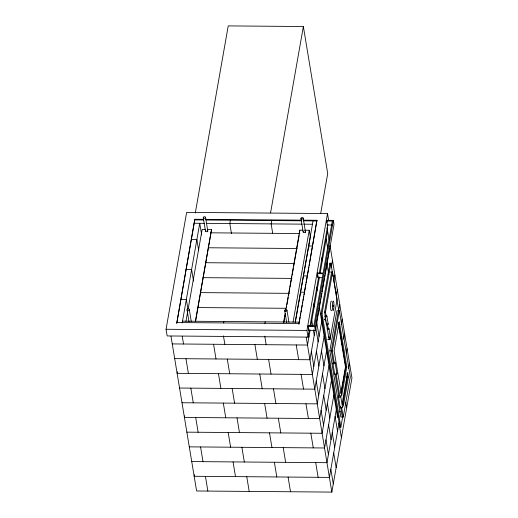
<?xml version="1.0" encoding="UTF-8"?>
<svg xmlns="http://www.w3.org/2000/svg" width="518" height="518" viewBox="0 0 518 518"><rect width="100%" height="100%" fill="white"/><g stroke="black" fill="none" stroke-linecap="round" stroke-linejoin="round"><path stroke-width="0.78" d="M309.311 329.96L308.048 337.114L167.165 335.949L166.058 329.267L186.635 212.386L327.512 213.552L328.619 220.234M195.292 213.034L228.231 25.9L303.367 26.522L327.713 173.582L320.707 213.397M194.833 219.256L176.761 323.213L194.833 219.256L203.723 219.334M182.194 323.012L199.747 223.297L201.67 234.907M185.975 321.315L187.788 311.007M188.209 308.631L202.162 229.351L205.29 229.377M177.402 371.756L177.124 373.329L312.367 374.449L322.287 318.084M195.364 321.393L211.551 229.429L207.64 229.396M195.616 321.27L211.551 229.429M184.706 415.876L184.427 417.45L319.671 418.57L329.001 365.566M230.458 219.839L229.804 223.549L231.468 233.612M194.438 474.702L194.166 476.275L329.409 477.395L339.258 421.458M223.588 322.973L223.847 321.497M270.571 212.859L303.367 26.522M271.782 220.182L271.128 223.893L272.669 233.178M264.912 323.316L265.171 321.833M283.65 322.125L285.185 313.403M285.742 310.23L299.838 230.16L302.972 230.186M283.76 322.792L284.602 318.039M284.881 316.453L285.159 314.866M286.415 307.731L286.694 306.144M286.972 304.558L288.228 297.423M288.507 295.836L289.763 288.701M290.041 287.121L291.854 276.813M292.133 275.226L293.389 268.091M293.667 266.505L299.113 235.586M299.391 234L299.838 230.16M293.046 322.202L309.233 230.238L304.539 230.199M295.228 322.086L313.105 220.526M295.266 322.546L310.34 236.927L309.233 230.238M299.139 322.636L298.854 324.229L316.925 220.273L303.179 220.156M299.417 321.05L300.116 317.074M300.395 315.488L300.673 313.895M300.952 312.309L302.214 305.16M302.493 303.567L302.771 301.981M303.049 300.388L303.749 296.419M304.034 294.826L304.312 293.24M304.59 291.653L305.847 284.499M306.132 282.912L307.388 275.764M307.666 274.171L308.929 267.023M309.207 265.43L316.925 220.273M308.048 337.114L306.941 330.432L327.512 213.552M308.119 326.334L308.242 325.654L313.876 325.699L323.025 273.718L317.392 273.666L317.508 272.986L323.141 273.038L332.297 221.05L326.657 221.005L326.78 220.325L333.352 220.383L334.019 224.391L315.358 330.4L308.786 330.342L308.119 326.334L314.691 326.385L315.358 330.4M308.786 330.342L308.683 328.328M322.079 277.713L318.052 277.68L317.508 272.986M332.155 225.058L327.324 225.019L327.441 224.339M310.01 325.984L318.544 277.486M319.243 273.51L327.92 224.21M310.14 330.044L307.498 345.04L172.254 343.92M310.832 326.1L319.47 277.033M320.111 273.368L327.596 230.879M314.691 326.385L333.352 220.383M318.602 310.502L309.932 359.745L174.689 358.624M318.835 309.155L320.13 301.793M320.37 300.446L320.694 298.627M320.927 297.28L321.665 293.084M321.905 291.738L322.222 289.918M322.461 288.571L324.313 278.043M324.553 276.696L324.831 275.116M325.013 274.087L327.939 257.459M328.134 256.339L329.506 248.549M329.752 247.17L330.031 245.584L351.942 377.939L331.844 492.1L196.6 490.98L170.972 336.176M342.644 416.932L340.85 427.143L339.912 427.136L321.095 313.5L329.947 263.215L330.885 263.222L332.595 273.549M340.85 427.143L322.034 313.507L330.885 263.222M331.209 267.417L332.465 260.289M325.537 318.013L324.566 312.153L331.624 272.06M326.152 316.077L325.505 312.16L332.562 272.073L330.121 272.047M324.132 336.156L314.802 389.154L179.558 388.034M333.812 281.144L334.9 275M326.567 350.861L317.236 403.865L181.993 402.745M336.247 295.849L337.335 289.704M327.603 339.549L330.044 339.568L337.101 299.475L332.562 272.073M329.849 350.848L336.907 310.755L339.348 310.781L350.304 376.955L343.246 417.048L340.805 417.029L329.849 350.848L332.291 350.867L334.136 362.03M338.409 310.768L331.352 350.861L333.333 362.82M338.552 311.324L339.769 304.409M332.291 350.867L339.348 310.781M331.436 380.27L322.105 433.275L186.862 432.154M341.252 324.495L342.204 319.114M333.87 394.981L324.54 447.979L189.297 446.859M343.687 339.199L344.638 333.819M336.305 409.686L326.975 462.691L191.731 461.57M346.257 353.134L347.073 348.53M340.876 392.935L345.461 366.873L338.487 324.728M341.109 393.725L345.836 366.873L338.468 322.351M338.053 415.313L337.632 417.709L319.392 307.517M346.775 366.88L341.634 396.102L334.129 350.783L339.277 321.561L346.775 366.88L345.461 366.873M348.536 368.738L349.508 363.235M342.657 404.675L347.52 377.033L346.95 373.601M348.459 377.046L343.317 406.261L342.521 401.45L347.662 372.228L348.459 377.046L346.076 376.981M205.342 219.347L301.567 220.144M194.943 219.93L203.833 220.001M206.261 220.02L301.677 220.81M303.289 220.823L317.035 220.94M194.043 223.252L204.37 223.336M206.753 223.355L302.123 224.145M303.71 224.158L312.451 224.236M210.826 232.815L299.831 233.553M191.246 239.562L196.879 239.607L198.672 250.447M312.652 246.011L308.624 245.979L308.883 247.526M208.191 247.766L297.202 248.504M205.562 262.717L294.567 263.448M185.981 269.464L191.615 269.509L193.538 281.119M303.36 275.88L307.388 275.913M202.933 277.661L291.938 278.399M304.519 292.217L300.492 292.184L300.751 293.732M200.298 292.612L289.309 293.35M180.717 299.359L186.351 299.404L187.892 308.696M197.669 307.562L285.865 308.294M324.566 312.153L325.505 312.16M321.095 313.5L322.034 313.507M182.524 321.154L299.346 322.118M176.651 322.546L298.744 323.556M166.058 329.267L306.941 330.432M326.78 220.325L327.111 222.332M326.657 221.005L327.324 225.019M327.078 227.784L329.131 240.164M332.86 275.142L333.126 276.729M333.385 278.321L333.65 279.908M333.916 281.501L338.778 310.904M326.159 239.031L327.693 248.323M329.947 263.215L330.212 264.802M340.352 333.482L340.617 335.075M340.883 336.674L341.148 338.267M341.407 339.866L341.673 341.459M341.938 343.052L342.204 344.651M326.916 263.254L328.71 274.087M321.82 257.679L322.332 260.781M345.778 402.421L346.678 407.841M335.152 362.846L336.927 373.543M340.689 396.27L342.456 406.967M326.877 316.019L328.205 324.035M328.982 328.716L330.309 336.739M336.117 373.99L339.814 396.315M341.66 407.478L343.246 417.048M327.583 324.689L328.231 328.606M329.655 337.218L330.044 339.568M335.178 373.983L338.876 396.309M340.721 407.472L342.307 417.042M325.803 319.606L326.068 321.205M326.327 322.798L329.105 339.562M332.899 363.248L334.673 373.944M338.435 396.671L340.203 407.368M325 316.356L326.327 324.372M317.392 273.666L318.052 277.68M316.556 287.581L317.068 290.676M338.979 423.031L341.414 437.736M303.185 218.123L305.555 232.452M335.107 416.478L337.542 431.183M300.932 218.531L303.172 232.058M313.681 303.891L314.199 306.986M316.634 321.691L319.069 336.396M321.503 351.107L323.938 365.812M315.676 327.13L318.11 341.835M322.5 373.964L324.935 388.668M327.37 403.38L329.804 418.084M332.239 432.789L334.673 447.494M311.804 320.577L312.704 325.997M313.345 329.862L314.238 335.282M333.715 452.933L336.15 467.637M316.433 351.346L318.868 366.051M323.737 395.467L326.172 410.172M328.606 424.877L331.041 439.581M308.242 325.654L308.463 326.987M308.424 333.786L308.935 336.881M311.37 351.592L313.804 366.297M316.239 381.002L318.674 395.707M321.108 410.418L323.543 425.123M325.977 439.827L328.412 454.532M330.847 469.237L333.281 483.948M306.216 337.296L331.844 492.1M296.225 344.943L298.659 359.654M301.094 374.359L303.529 389.063M305.963 403.768L308.398 418.473M310.832 433.184L313.267 447.889M315.702 462.593L318.136 477.298M286.966 310.269L288.94 322.209M284.712 310.671L286.687 322.61M264.763 336.182L266.174 344.697M268.609 359.401L271.043 374.106M273.478 388.817L275.913 403.522M278.347 418.227L280.782 432.931M283.216 447.636L285.651 462.347M288.086 477.052L290.52 491.757M254.901 344.606L257.336 359.311M259.771 374.015L262.205 388.72M264.64 403.425L267.074 418.136M269.509 432.841L271.944 447.546M274.378 462.25L276.813 476.955M205.51 217.314L207.75 230.847M223.439 335.839L224.851 344.353M227.285 359.058L229.72 373.769M232.155 388.474L234.589 403.179M237.024 417.884L239.458 432.588M241.893 447.299L244.328 462.004M246.762 476.709L249.197 491.414M203.257 217.722L205.497 231.248M213.578 344.263L216.012 358.968M218.447 373.672L220.882 388.377M223.316 403.088L225.751 417.793M228.185 432.498L230.62 447.202M233.055 461.907L235.489 476.618M189.29 309.46L191.265 321.4M187.037 309.861L189.012 321.801M182.239 336.273L183.521 344.01M185.956 358.715L188.39 373.426M190.825 388.131L193.259 402.836M195.694 417.54L198.129 432.252M200.563 446.956L202.998 461.661M205.432 476.366L207.867 491.07M342.23 406.598A1.146 0.803 -9.4 0 1 342.029 407.75A1.146 0.803 -9.4 0 1 340.43 407.737A1.146 0.803 -9.4 0 1 340.637 406.585M336.486 373.044A1.146 0.803 -9.4 0 1 336.7 374.158A1.146 0.803 -9.4 0 1 335.107 374.443A1.146 0.803 -9.4 0 1 334.893 373.329M331.552 310.282A4.766 0.816 -89.5 0 1 330.49 306.28A4.766 0.816 -89.5 0 1 331.475 301.12M327.629 323.549A0.952 0.673 -9.4 0 1 328.108 324.443A0.952 0.673 -9.4 0 1 326.761 324.818A0.952 0.673 -9.4 0 1 326.515 323.86M330.244 336.57A0.952 0.673 -9.4 0 1 329.254 337.587A0.952 0.673 -9.4 0 1 328.619 336.558M329.726 336.253A0.952 0.673 -9.4 0 1 330.121 336.435M207.835 231.565A1.146 0.803 -9.4 0 1 207.757 231.773M207.491 230.316A1.146 0.803 -9.4 0 1 207.291 231.468A1.146 0.803 -9.4 0 1 205.698 231.455A1.146 0.803 -9.4 0 1 205.899 230.303M305.432 232.582A1.146 0.803 -9.4 0 1 305.29 232.783M305.51 232.161A1.146 0.803 -9.4 0 1 305.51 232.375M304.96 230.996A1.146 0.803 -9.4 0 1 305.231 232.051A1.146 0.803 -9.4 0 1 303.749 232.459A1.146 0.803 -9.4 0 1 303.218 231.475M333.022 305.678C333.216 308.864 333.501 303.218 333.022 305.678M324.553 319.302C324.624 321.283 324.877 317.948 324.553 319.302M339.821 411.551C339.879 413.5 340.164 410.282 339.821 411.551M338.876 397.17A1.146 0.803 -9.4 0 0 340.689 396.484A1.146 0.803 -9.4 0 0 339.122 395.758A1.146 0.803 -9.4 0 0 338.876 397.17M333.339 363.753A1.146 0.803 -9.4 0 0 335.152 363.06A1.146 0.803 -9.4 0 0 333.586 362.341A1.146 0.803 -9.4 0 0 333.339 363.753M333.786 308.864A4.766 0.816 -89.5 0 0 333.352 301.133A4.766 0.816 -89.5 0 0 332.407 307.511A4.766 0.816 -89.5 0 0 333.786 308.864M325.369 316.77A0.952 0.673 -9.4 0 0 326.877 316.194A0.952 0.673 -9.4 0 0 325.576 315.591A0.952 0.673 -9.4 0 0 325.369 316.77M327.467 329.467A0.952 0.673 -9.4 0 0 328.982 328.891A0.952 0.673 -9.4 0 0 327.674 328.295A0.952 0.673 -9.4 0 0 327.467 329.467M301.372 219.03A1.146 0.803 -9.4 0 0 303.185 218.337A1.146 0.803 -9.4 0 0 301.618 217.618A1.146 0.803 -9.4 0 0 301.372 219.03M285.153 311.176A1.146 0.803 -9.4 0 0 286.966 310.483A1.146 0.803 -9.4 0 0 285.399 309.758A1.146 0.803 -9.4 0 0 285.153 311.176M203.697 218.22A1.146 0.803 -9.4 0 0 205.51 217.528A1.146 0.803 -9.4 0 0 203.943 216.809A1.146 0.803 -9.4 0 0 203.697 218.22M187.477 310.366A1.146 0.803 -9.4 0 0 189.29 309.673A1.146 0.803 -9.4 0 0 187.723 308.948A1.146 0.803 -9.4 0 0 187.477 310.366"/></g></svg>
